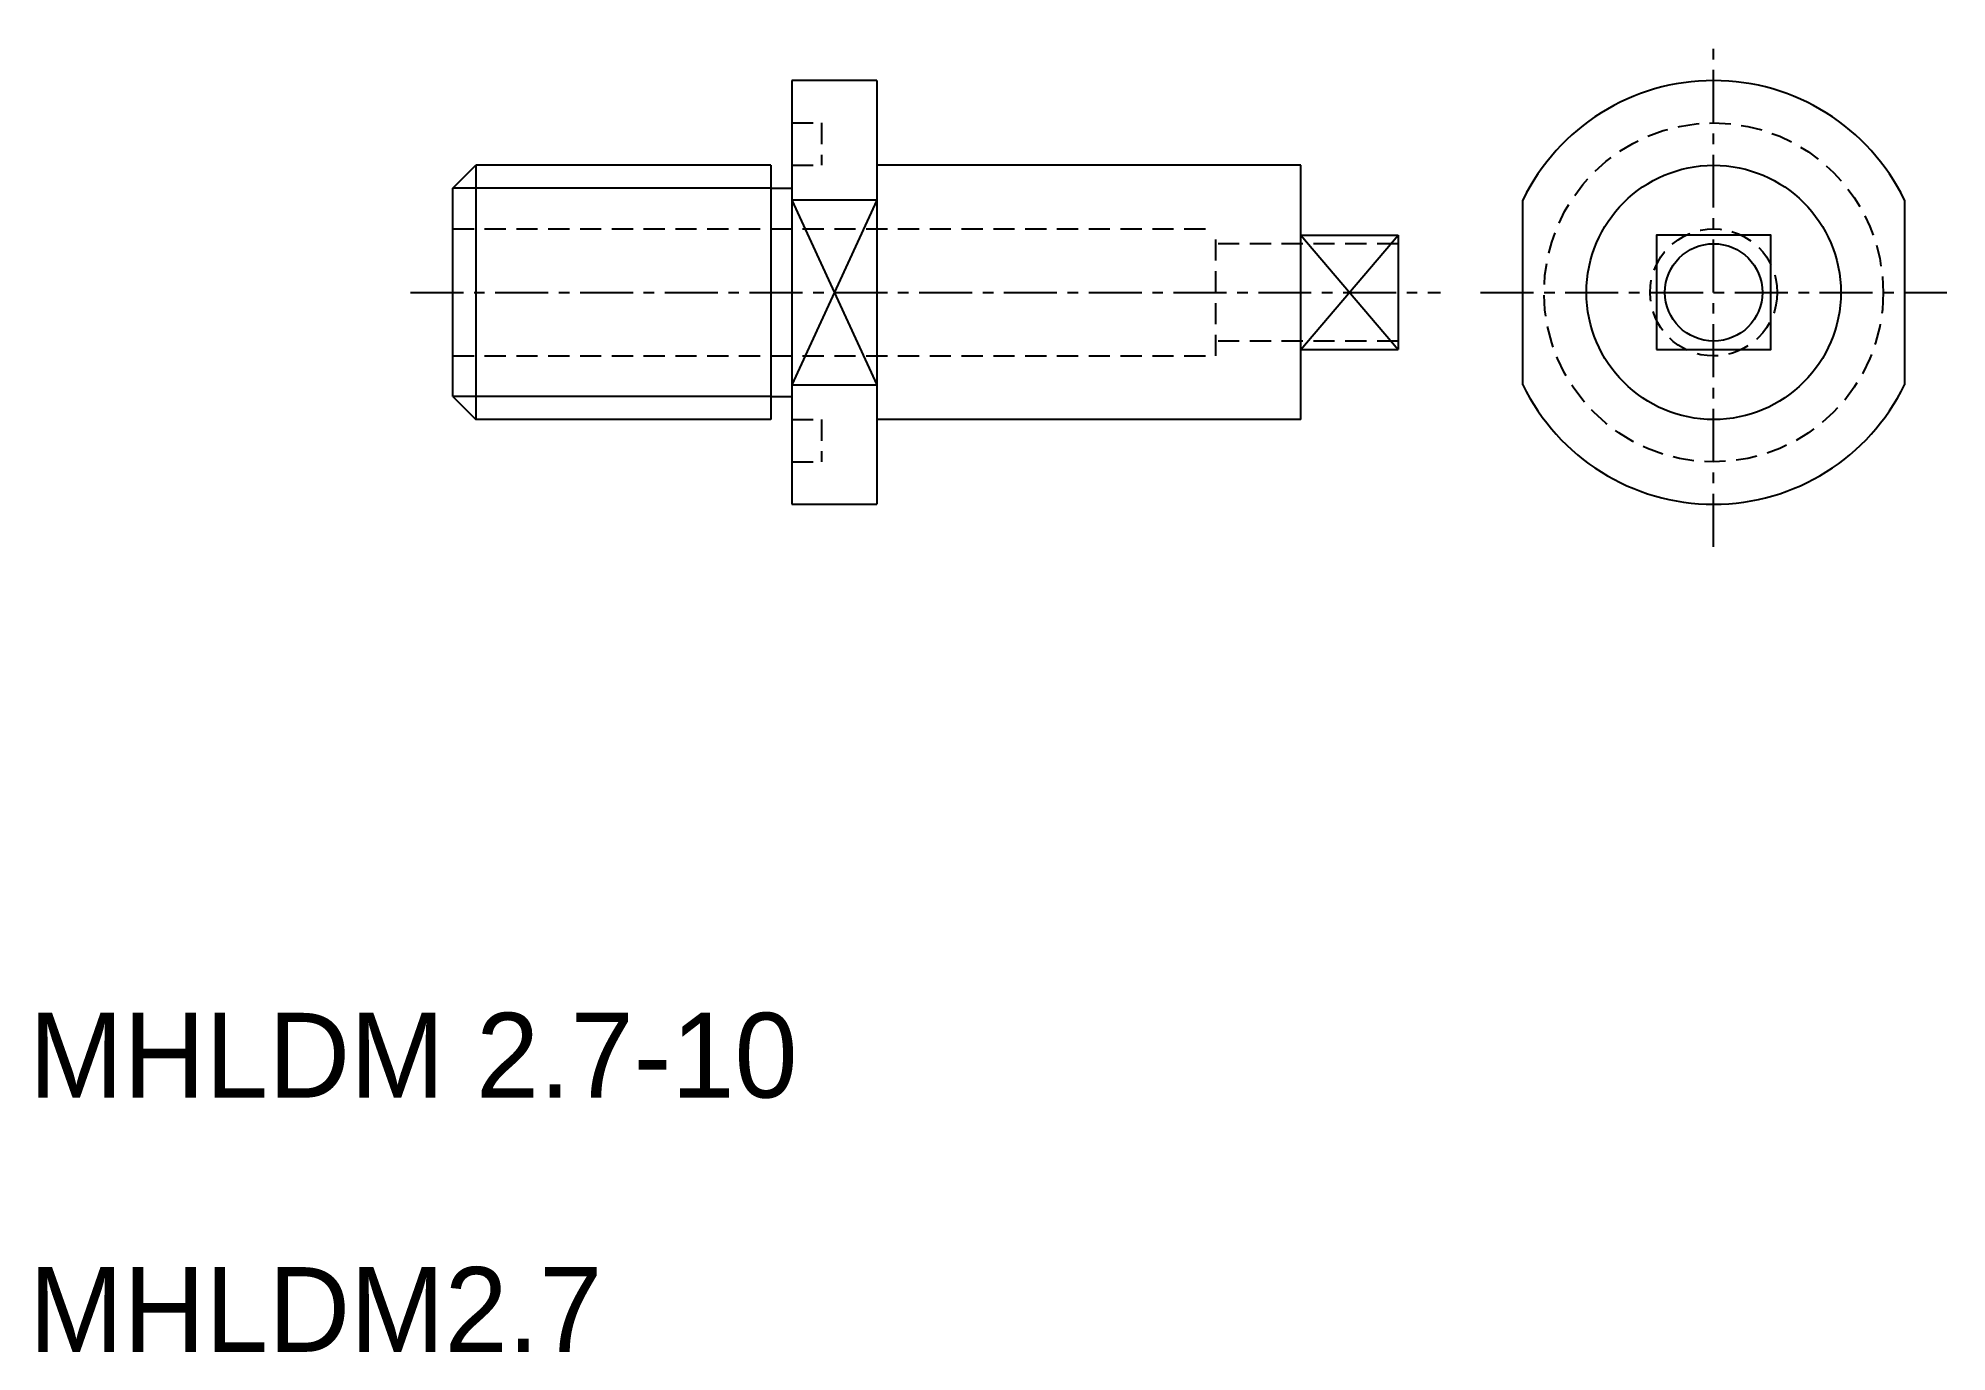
# Model space of a CAD drawing. Extents: x 0.2 to 45.2, y 0 to 31.
import ezdxf

# ---------------------------------------------------------------- set-up
doc = ezdxf.new("R2010")
doc.units = 0
doc.linetypes.add('CENTER', pattern=[2, 1.25, -0.25, 0.25, -0.25])
doc.linetypes.add('DASHED', pattern=[0.75, 0.5, -0.25])
doc.layers.get('0').update_dxf_attribs({"linetype": 'CONTINUOUS'})
doc.layers.add('CENTER', color=1, linetype='CENTER')

msp = doc.modelspace()

# ---------------------------------------------------------------- linework, layer by layer
at = {"color": 7, "linetype": 'CONTINUOUS'}
for p, q in [((18, 30), (18, 20)), ((20, 30), (18, 30)), ((20, 30), (20, 20)), ((10, 27.459), (10.541, 28)), ((17.5, 28), (10.541, 28)), ((10.541, 28), (10.541, 22)), ((17.5, 28), (17.5, 22)), ((30, 28), (20, 28)), ((30, 22), (30, 28)), ((10, 22.541), (10, 27.459)), ((17.5, 27.459), (18, 27.459)), ((20, 27.179), (18, 27.179)), ((35.24, 22.821), (35.24, 27.179)), ((44.24, 27.179), (44.24, 22.821)), ((30, 26.35), (32.3, 26.35)), ((32.3, 26.35), (32.3, 23.65)), ((30, 23.65), (32.3, 23.65)), ((10, 22.541), (10.541, 22)), ((17.5, 22.541), (18, 22.541)), ((18, 22.821), (20, 22.821)), ((17.5, 22), (10.541, 22)), ((30, 22), (20, 22)), ((18, 20), (20, 20))]:
    msp.add_line(p, q, dxfattribs=at)
at = {"color": 3, "linetype": 'DASHED'}
for p, q in [((18, 29), (18.7, 29)), ((18.7, 29), (18.7, 28)), ((18, 28), (18.7, 28)), ((10, 26.5), (28, 26.5)), ((28, 23.5), (28, 26.5)), ((32.3, 26.15), (28, 26.15)), ((10, 23.5), (28, 23.5)), ((32.3, 23.85), (28, 23.85)), ((18, 22), (18.7, 22)), ((18.7, 22), (18.7, 21)), ((18, 21), (18.7, 21))]:
    msp.add_line(p, q, dxfattribs=at)
at = {"color": 3, "linetype": 'CONTINUOUS'}
for p, q in [((17.5, 27.459), (10, 27.459)), ((18, 27.179), (20, 22.821)), ((20, 27.179), (18, 22.821)), ((30, 23.65), (32.3, 26.35)), ((30, 26.35), (32.3, 23.65)), ((17.5, 22.541), (10, 22.541))]:
    msp.add_line(p, q, dxfattribs=at)
at = {"color": 7, "linetype": 'CONTINUOUS'}
msp.add_lwpolyline([(38.39, 23.65), (41.09, 23.65), (41.09, 26.35), (38.39, 26.35)], close=True, dxfattribs=at)
at = {"color": 3, "linetype": 'DASHED'}
for radius in [4, 1.5]:
    msp.add_circle((39.74, 25), radius, dxfattribs=at)
at = {"color": 7, "linetype": 'CONTINUOUS'}
for radius in [3, 1.15]:
    msp.add_circle((39.74, 25), radius, dxfattribs=at)
for start, end in [(25.8419, 154.1581), (205.8419, 334.1581)]:
    msp.add_arc((39.74, 25), 5, start, end, dxfattribs=at)
at = {"layer": 'CENTER', "color": 1, "linetype": 'CENTER'}
for p, q in [((39.74, 19), (39.74, 31)), ((9, 25), (33.3, 25)), ((34.24, 25), (45.24, 25))]:
    msp.add_line(p, q, dxfattribs=at)

# ---------------------------------------------------------------- texts
for s, p in [('MHLDM 2.7-10', (0, 6)), ('MHLDM2.7', (0, 0))]:
    msp.add_text(s, height=2).set_placement(p)

doc.saveas('drawing.dxf')
